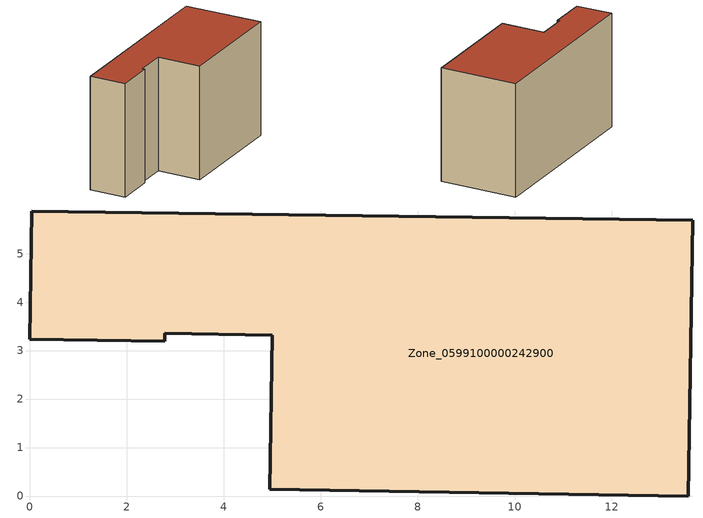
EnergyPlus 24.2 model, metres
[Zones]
Zone_0599100000242900
 floor ground (C_G): 5,3.32 2.78,3.36 2.78,3.19 0,3.23 0.04,5.88 13.67,5.69 13.58,0 4.95,0.14 z0
 wall outside (C_F): 13.58,0 13.67,5.69 0.04,5.88 0,3.23 2.78,3.19 2.78,3.36 5,3.32 4.95,0.14 13.58,0 z0:8.27
 roof outside (C_R): 2.78,3.36 5,3.32 4.95,0.14 13.58,0 13.67,5.69 0.04,5.88 0,3.23 2.78,3.19 z8.27
[BUILDING]
Pand.0599100000242900: North Axis=0; Terrain=City; Loads Convergence Tolerance Value=0.04; Temperature Convergence Tolerance Value=0.4; Solar Distribution=FullExterior; Maximum Number of Warmup Days=25; Minimum Number of Warmup Days=1
[Site:Location]
Rotterdam.The.Hague.AP_ZH_NLD Design_Conditions: Latitude=51.96; Longitude=4.45; Time Zone=1; Elevation=-4.5
[SITE:GROUNDTEMPERATURE:BUILDINGSURFACE]
18, 18, 18, 18, 18, 18, 18, 18, 18, 18, 18, 18
[MATERIAL] Thermal Absorptance=0.9; Solar Absorptance=0.7; Visible Absorptance=0.7
Name | Roughness | Thickness | Conductivity | Density | Specific Heat
G.TC.1975-1991 | MediumSmooth | 0.15 | 0.288461 | 540 | 1210
F.TC.1975-1991 | Rough | 0.3 | 0.230769 | 1920 | 840
R.TC.1975-1991 | MediumRough | 0.2 | 0.153846 | 1500 | 1000
[CONSTRUCTION]
C_G: G.TC.1975-1991
C_F: F.TC.1975-1991
C_R: R.TC.1975-1991
[ZONE]
Zone_0599100000242900: Type=1; Multiplier=1; Ceiling Height=Autocalculate; Volume=Autocalculate; Floor Area=autocalculate; Part of Total Floor Area=Yes
[ZONEINFILTRATION:DESIGNFLOWRATE]
Infil_Zone_0599100000242900: Zone or ZoneList or Space or SpaceList=Zone_0599100000242900; Schedule=AlwaysOn; Design Flow Rate Calculation Method=Flow/Area; Flow Rate per Floor Area=0.003; Constant Term Coefficient=1; Temperature Term Coefficient=0; Velocity Term Coefficient=0; Velocity Squared Term Coefficient=0
[HVACTEMPLATE:ZONE:IDEALLOADSAIRSYSTEM]
Zone_0599100000242900: Maximum Heating Supply Air Temperature=50; Minimum Cooling Supply Air Temperature=13; Maximum Heating Supply Air Humidity Ratio=0.0156; Minimum Cooling Supply Air Humidity Ratio=0.0077; Heating Limit=NoLimit; Cooling Limit=NoLimit; Dehumidification Control Type=ConstantSensibleHeatRatio; Cooling Sensible Heat Ratio=0.7; Dehumidification Setpoint=60; Humidification Control Type=None; Humidification Setpoint=30; Outdoor Air Method=None; Outdoor Air Flow Rate per Person=0.00944; Outdoor Air Flow Rate per Zone Floor Area=0; Outdoor Air Flow Rate per Zone=0; Demand Controlled Ventilation Type=None; Outdoor Air Economizer Type=NoEconomizer; Heat Recovery Type=None; Sensible Heat Recovery Effectiveness=0.7; Latent Heat Recovery Effectiveness=0.65
[ZONECONTROL:THERMOSTAT]
ThermostatControl_Zone_0599100000242900: Zone or ZoneList=Zone_0599100000242900; Control Type Schedule=DualSetpointControlType; Control 1=Thermostat_Zone_0599100000242900; Temperature Difference Between Cutout And Setpoint=0
[THERMOSTATSETPOINT:DUALSETPOINT]
Thermostat_Zone_0599100000242900: Heating Setpoint Temperature Schedule=HeatingSetpoint_Zone_0599100000242900; Cooling Setpoint Temperature Schedule=CoolingSetpoint_Zone_0599100000242900
[SCHEDULE:COMPACT]
HeatingSetpoint_Zone_0599100000242900: Through: 12/31, For: AllDays, Until: 24:00, 21
CoolingSetpoint_Zone_0599100000242900: Through: 12/31, For: AllDays, Until: 24:00, 24
DualSetpointControlType: Through: 12/31, For: AllDays, Until: 24:00, 4
AlwaysOn: Through: 12/31, For: AllDays, Until: 24:00, 1
